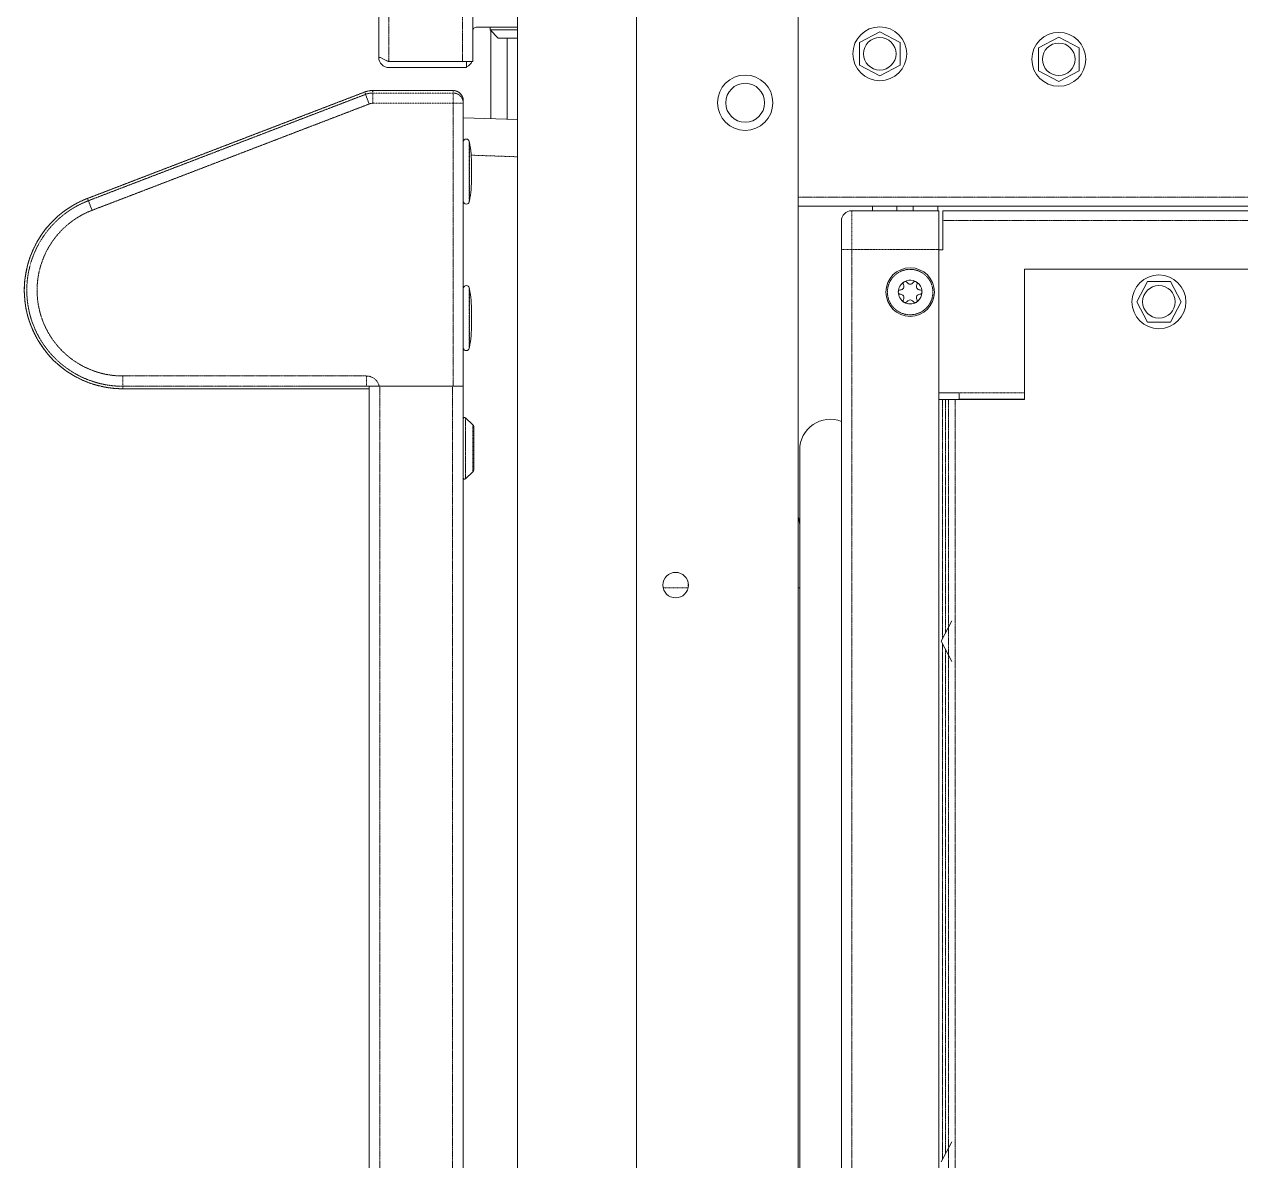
# Model space of a CAD drawing. Header units: millimetres. Extents: x 60499 to 556746, y 248297 to 497145.
# Drawn here: x 450210 to 458053, y 339594 to 346925 of the extents above; entities that cross this region are included whole.
import ezdxf

# ---------------------------------------------------------------- set-up
doc = ezdxf.new("R2010")
doc.units = ezdxf.units.MM
doc.linetypes.add('PHANTOM', pattern=[20, 10, -2, 2, -2, 2, -2])

msp = doc.modelspace()

# ---------------------------------------------------------------- linework, layer by layer
at = {"color": 7, "lineweight": 13, "ltscale": 0.03937}
for p, q in [((452495.4, 346711.4), (452495.4, 352299.6)), ((453101.7, 346685.4), (453101.7, 352326.4)), ((453389.3, 328610.2), (453389.3, 352215.1)), ((454157.7, 328610.2), (454157.7, 352215.1)), ((455199.1, 351207.3), (455199.1, 329796.5)), ((452407.1, 346488.6), (450617.7, 345801.7)), ((450617.7, 345801.7), (452407.1, 346488.6)), ((453040.7, 346415.2), (453040.7, 344589.6)), ((453040.7, 344591.2), (453040.7, 346299.4)), ((459602.8, 345751), (455199.1, 345751)), ((459497.8, 345722.3), (456131.8, 345722.3)), ((455478.6, 328630.4), (455478.6, 345472.2)), ((456106.6, 345472.2), (456106.6, 329766.5)), ((456659.6, 345344.5), (456659.6, 344504.7)), ((456659.6, 345344.5), (472076.8, 345344.5)), ((452433.5, 344573.6), (450845.3, 344573.6)), ((452433.5, 344589.6), (452433.5, 328043.9)), ((453040.7, 344591.2), (453040.7, 328211.8)), ((455209.9, 343444.4), (455209.9, 344179.3)), ((455209.9, 334254.6), (455209.9, 343444.4))]:
    msp.add_line(p, q, dxfattribs=at)
at = {"color": 7, "linetype": 'PHANTOM', "lineweight": 13, "ltscale": 0.03937}
for p, q in [((452560.9, 352326.4), (452560.9, 346684.5)), ((453036.2, 346684.5), (453036.2, 352326.4)), ((452407.1, 346488.6), (450617.7, 345801.7)), ((450623.4, 345786.8), (452410.1, 346472.6)), ((450647.2, 345724.8), (452433.9, 346410.7)), ((452974.4, 346415.2), (452974.4, 344591.2)), ((459602.8, 345810.3), (455199.1, 345810.3)), ((459497.8, 345659.6), (456131.8, 345659.6)), ((455544.8, 328630.4), (455544.8, 345472.2)), ((452416.7, 344656), (450845.3, 344656)), ((452015.6, 344589.6), (450845.3, 344589.6)), ((450845.3, 344573.6), (452433.5, 344573.6)), ((452502.4, 344591.2), (452502.4, 328043.9)), ((452971.9, 344591.2), (452971.9, 328211.8)), ((456131.1, 342961.6), (456131.1, 344504.7)), ((456149.5, 342996.6), (456149.5, 344504.7)), ((456169.4, 344504.7), (456169.4, 330016.1)), ((456211.3, 344504.7), (456211.3, 330016.1)), ((456131.1, 339602.3), (456131.1, 342928.1)), ((456149.5, 339637.3), (456149.5, 342893.1))]:
    msp.add_line(p, q, dxfattribs=at)
at = {"color": 7, "lineweight": 13, "ltscale": 0.007785}
msp.add_line((453389.3, 346907.1), (453127.8, 346907.1), dxfattribs=at)
at = {"color": 7, "lineweight": 13, "ltscale": 0.000549977}
msp.add_line((453213, 346907.1), (453213, 346888.6), dxfattribs=at)
at = {"color": 7, "lineweight": 13, "ltscale": 0.005247}
msp.add_line((453389.3, 346888.6), (453213, 346888.6), dxfattribs=at)
at = {"color": 7, "lineweight": 13, "ltscale": 0.002227}
msp.add_line((453265.9, 346835.7), (453213, 346888.6), dxfattribs=at)
at = {"color": 7, "lineweight": 13, "ltscale": 0.016875}
msp.add_line((453218.6, 346316.1), (453218.6, 346883), dxfattribs=at)
at = {"color": 7, "lineweight": 13, "ltscale": 0.003672}
msp.add_line((453389.3, 346835.7), (453265.9, 346835.7), dxfattribs=at)
at = {"color": 7, "lineweight": 13, "ltscale": 0.015577}
msp.add_line((453323.6, 346312.4), (453323.6, 346835.7), dxfattribs=at)
msp.add_line((453323.6, 346312.4), (453323.6, 346835.7), dxfattribs=at)
at = {"color": 7, "lineweight": 13, "ltscale": 0.004405}
for p, q in [((455726.2, 346877.2), (455595.2, 346808.4)), ((455857.2, 346808.4), (455726.2, 346877.2)), ((456880.4, 346841.9), (456749.4, 346773.1)), ((457011.4, 346773.1), (456880.4, 346841.9)), ((455595.2, 346808.4), (455595.2, 346660.4)), ((455857.2, 346660.4), (455857.2, 346808.4)), ((456749.4, 346773.1), (456749.4, 346625.1)), ((457011.4, 346625.1), (457011.4, 346773.1)), ((455595.2, 346660.4), (455726.2, 346591.6)), ((455726.2, 346591.6), (455857.2, 346660.4)), ((456749.4, 346625.1), (456880.4, 346556.4)), ((456880.4, 346556.4), (457011.4, 346625.1)), ((457451.9, 345265.4), (457383.1, 345134.4)), ((457599.9, 345265.4), (457451.9, 345265.4)), ((457668.7, 345134.4), (457599.9, 345265.4)), ((457383.1, 345134.4), (457451.9, 345003.4)), ((457599.9, 345003.4), (457668.7, 345134.4)), ((457451.9, 345003.4), (457599.9, 345003.4)), ((456191.1, 343075.9), (456122.3, 342944.8)), ((456122.3, 342944.8), (456191.1, 342813.8)), ((456191.1, 339716.6), (456122.3, 339585.6))]:
    msp.add_line(p, q, dxfattribs=at)
at = {"color": 7, "lineweight": 13, "ltscale": 0.000173734}
msp.add_line((452501.2, 346711.4), (452495.4, 346711.4), dxfattribs=at)
at = {"color": 7, "lineweight": 13, "ltscale": 0.00033329}
msp.add_line((452495.4, 346711.4), (452506.6, 346711.4), dxfattribs=at)
at = {"color": 7, "lineweight": 13, "ltscale": 0.01415}
msp.add_line((452560.9, 346684.5), (453036.2, 346684.5), dxfattribs=at)
at = {"color": 7, "lineweight": 13, "ltscale": 0.000774954}
msp.add_line((453062.3, 346684.5), (453036.2, 346684.5), dxfattribs=at)
at = {"color": 7, "lineweight": 13, "ltscale": 0.001175}
msp.add_line((453062.3, 346645.1), (453062.3, 346684.5), dxfattribs=at)
at = {"color": 7, "lineweight": 13, "ltscale": 0.0149}
msp.add_line((453062.3, 346645.1), (452561.7, 346645.1), dxfattribs=at)
at = {"color": 7, "lineweight": 13, "ltscale": 0.015453}
for p, q in [((452974.4, 346497.5), (452455.3, 346497.5)), ((452455.3, 346497.5), (452974.4, 346497.5))]:
    msp.add_line(p, q, dxfattribs=at)
at = {"color": 7, "linetype": 'PHANTOM', "lineweight": 13, "ltscale": 0.015453}
msp.add_line((452974.4, 346497.5), (452455.3, 346497.5), dxfattribs=at)
at = {"color": 7, "linetype": 'PHANTOM', "lineweight": 13, "ltscale": 0.000484621}
msp.add_line((452455.3, 346497.5), (452458.2, 346481.5), dxfattribs=at)
at = {"color": 7, "linetype": 'PHANTOM', "lineweight": 13, "ltscale": 0.000476507}
msp.add_line((452974.4, 346497.5), (452974.4, 346481.5), dxfattribs=at)
at = {"color": 7, "linetype": 'PHANTOM', "lineweight": 13, "ltscale": 0.000484632}
msp.add_line((452407.1, 346488.6), (452410.1, 346472.6), dxfattribs=at)
at = {"color": 7, "linetype": 'PHANTOM', "lineweight": 13, "ltscale": 0.001975}
for p, q in [((452410.1, 346472.6), (452433.9, 346410.7)), ((452458.2, 346481.5), (452458.2, 346415.2)), ((452974.4, 346415.2), (452974.4, 346481.5)), ((453040.7, 346415.2), (452974.4, 346415.2)), ((450623.4, 345786.8), (450647.2, 345724.8)), ((450845.3, 344589.6), (450845.3, 344656)), ((452416.7, 344589.6), (452416.7, 344656))]:
    msp.add_line(p, q, dxfattribs=at)
at = {"color": 7, "linetype": 'PHANTOM', "lineweight": 13, "ltscale": 0.015365}
for p, q in [((452458.2, 346481.5), (452974.4, 346481.5)), ((452458.2, 346415.2), (452974.4, 346415.2))]:
    msp.add_line(p, q, dxfattribs=at)
at = {"color": 7, "lineweight": 13, "ltscale": 0.000476507}
msp.add_line((453040.7, 346431.2), (453040.7, 346415.2), dxfattribs=at)
at = {"color": 7, "lineweight": 13, "ltscale": 0.0012}
msp.add_line((453040.7, 346413.6), (453040.7, 346373.3), dxfattribs=at)
at = {"color": 7, "lineweight": 13, "ltscale": 0.010383}
msp.add_line((453040.7, 346322.3), (453389.3, 346310.1), dxfattribs=at)
at = {"color": 7, "lineweight": 13, "ltscale": 0.00498}
for p, q in [((453040.7, 346164.9), (453040.7, 345997.6)), ((453040.7, 345220.1), (453040.7, 345052.8))]:
    msp.add_line(p, q, dxfattribs=at)
at = {"color": 7, "linetype": 'PHANTOM', "lineweight": 13, "ltscale": 0.005075}
for p, q in [((453079.4, 346168.5), (453079.4, 345998)), ((453079.4, 345223.7), (453079.4, 345053.2))]:
    msp.add_line(p, q, dxfattribs=at)
at = {"color": 7, "lineweight": 13, "ltscale": 0.000135151}
for p, q in [((453080.2, 346164.1), (453079.4, 346168.5)), ((453080.2, 345784.7), (453079.4, 345780.3)), ((453080.2, 345219.3), (453079.4, 345223.7))]:
    msp.add_line(p, q, dxfattribs=at)
at = {"color": 7, "linetype": 'PHANTOM', "lineweight": 13, "ltscale": 0.004959}
for p, q in [((453080.2, 346164.1), (453080.2, 345997.5)), ((453080.2, 345219.3), (453080.2, 345052.7))]:
    msp.add_line(p, q, dxfattribs=at)
at = {"color": 7, "linetype": 'PHANTOM', "lineweight": 13, "ltscale": 0.008871}
msp.add_line((453091.5, 346080.5), (453389.3, 346070.1), dxfattribs=at)
at = {"color": 7, "lineweight": 13, "ltscale": 0.00636}
for p, q in [((453040.7, 345997.6), (453040.7, 345783.9)), ((453040.7, 345052.8), (453040.7, 344839.1))]:
    msp.add_line(p, q, dxfattribs=at)
at = {"color": 7, "linetype": 'PHANTOM', "lineweight": 13, "ltscale": 0.006482}
for p, q in [((453079.4, 345998), (453079.4, 345780.3)), ((453079.4, 345053.2), (453079.4, 344835.5))]:
    msp.add_line(p, q, dxfattribs=at)
at = {"color": 7, "linetype": 'PHANTOM', "lineweight": 13, "ltscale": 0.006291}
for p, q in [((453080.2, 345997.5), (453080.2, 345786.1)), ((453080.2, 345052.7), (453080.2, 344841.3))]:
    msp.add_line(p, q, dxfattribs=at)
at = {"color": 7, "lineweight": 13, "ltscale": 9.85213e-06}
for p, q in [((453094.2, 346013.8), (453094.2, 346014.1)), ((453094.2, 345069), (453094.2, 345069.3))]:
    msp.add_line(p, q, dxfattribs=at)
at = {"color": 7, "lineweight": 13, "ltscale": 0.001038}
for p, q in [((453094.2, 345979.2), (453094.2, 346014.1)), ((453094.2, 345969.6), (453094.2, 345934.7)), ((453094.2, 345034.4), (453094.2, 345069.3)), ((453094.2, 345024.8), (453094.2, 344989.9))]:
    msp.add_line(p, q, dxfattribs=at)
at = {"color": 7, "lineweight": 13, "ltscale": 0.001316}
for p, q in [((453094.2, 346013.8), (453094.2, 345969.6)), ((453094.2, 345935), (453094.2, 345979.2)), ((453094.2, 345069), (453094.2, 345024.8)), ((453094.2, 344990.2), (453094.2, 345034.4))]:
    msp.add_line(p, q, dxfattribs=at)
at = {"color": 7, "lineweight": 13, "ltscale": 9.79206e-06}
for p, q in [((453094.2, 345935), (453094.2, 345934.7)), ((453094.2, 344990.2), (453094.2, 344989.9))]:
    msp.add_line(p, q, dxfattribs=at)
at = {"color": 7, "linetype": 'PHANTOM', "lineweight": 13, "ltscale": 0.000476541}
msp.add_line((450623.4, 345786.8), (450617.7, 345801.7), dxfattribs=at)
at = {"color": 7, "linetype": 'PHANTOM', "lineweight": 13, "ltscale": 4.19917e-05}
for p, q in [((453080.2, 345786.1), (453080.2, 345784.7)), ((453080.2, 344841.3), (453080.2, 344839.9))]:
    msp.add_line(p, q, dxfattribs=at)
at = {"color": 7, "lineweight": 13, "ltscale": 0.016725}
msp.add_line((455544.8, 345722.3), (456106.6, 345722.3), dxfattribs=at)
at = {"color": 7, "linetype": 'PHANTOM', "lineweight": 13, "ltscale": 0.007445}
msp.add_line((455544.8, 345722.3), (455544.8, 345472.2), dxfattribs=at)
at = {"color": 7, "lineweight": 13, "ltscale": 0.000854973}
for p, q in [((455678.3, 345751), (455678.3, 345722.3)), ((455837, 345751), (455837, 345722.3)), ((455940.8, 345751), (455940.8, 345722.2)), ((456099.5, 345751), (456099.5, 345722.2))]:
    msp.add_line(p, q, dxfattribs=at)
at = {"color": 7, "lineweight": 13, "ltscale": 0.007445}
msp.add_line((456106.6, 345722.3), (456106.6, 345472.2), dxfattribs=at)
at = {"color": 7, "lineweight": 13, "ltscale": 0.001865}
msp.add_line((456131.8, 345722.3), (456131.8, 345659.6), dxfattribs=at)
at = {"color": 7, "lineweight": 13, "ltscale": 0.005475}
msp.add_line((455478.6, 345656.1), (455478.6, 345472.2), dxfattribs=at)
at = {"color": 7, "lineweight": 13, "ltscale": 0.005635}
msp.add_line((456131.8, 345659.6), (456131.8, 345470.3), dxfattribs=at)
at = {"color": 7, "linetype": 'PHANTOM', "lineweight": 13, "ltscale": 0.00197}
msp.add_line((455544.8, 345472.2), (455478.6, 345472.2), dxfattribs=at)
at = {"color": 7, "linetype": 'PHANTOM', "lineweight": 13, "ltscale": 0.016725}
msp.add_line((455544.8, 345472.2), (456106.6, 345472.2), dxfattribs=at)
at = {"color": 7, "lineweight": 13, "ltscale": 0.000749963}
msp.add_line((456131.8, 345470.3), (456106.6, 345470.3), dxfattribs=at)
at = {"color": 7, "lineweight": 13, "ltscale": 0.000135092}
msp.add_line((453080.2, 344839.9), (453079.4, 344835.5), dxfattribs=at)
at = {"color": 7, "linetype": 'PHANTOM', "lineweight": 13, "ltscale": 0.000476537}
msp.add_line((450845.3, 344589.6), (450845.3, 344573.6), dxfattribs=at)
at = {"color": 7, "lineweight": 13, "ltscale": 0.011942}
msp.add_line((452416.7, 344589.6), (452015.6, 344589.6), dxfattribs=at)
at = {"color": 7, "lineweight": 13, "ltscale": 0.002424}
msp.add_line((452498.2, 344589.6), (452416.7, 344589.6), dxfattribs=at)
at = {"color": 7, "lineweight": 13, "ltscale": 0.013975}
msp.add_line((452971.9, 344591.2), (452502.4, 344591.2), dxfattribs=at)
at = {"color": 7, "lineweight": 13, "ltscale": 0.00205}
msp.add_line((452971.9, 344591.2), (453040.7, 344591.2), dxfattribs=at)
at = {"color": 7, "lineweight": 13, "ltscale": 0.003875}
msp.add_line((456236.8, 344546.5), (456106.6, 344546.5), dxfattribs=at)
at = {"color": 7, "linetype": 'PHANTOM', "lineweight": 13, "ltscale": 0.012585}
msp.add_line((456236.8, 344546.5), (456659.6, 344546.5), dxfattribs=at)
at = {"color": 7, "lineweight": 13, "ltscale": 0.00119}
msp.add_line((456236.8, 344506.5), (456236.8, 344546.5), dxfattribs=at)
at = {"color": 7, "lineweight": 13, "ltscale": 0.000728817}
msp.add_line((456106.6, 344504.7), (456131.1, 344504.7), dxfattribs=at)
at = {"color": 7, "lineweight": 13, "ltscale": 0.000547995}
msp.add_line((456131.1, 344504.7), (456149.5, 344504.7), dxfattribs=at)
at = {"color": 7, "lineweight": 13, "ltscale": 0.000591128}
msp.add_line((456169.4, 344504.7), (456149.5, 344504.7), dxfattribs=at)
at = {"color": 7, "lineweight": 13, "ltscale": 0.001248}
msp.add_line((456211.3, 344504.7), (456169.4, 344504.7), dxfattribs=at)
at = {"color": 7, "lineweight": 13, "ltscale": 0.013344}
msp.add_line((456211.3, 344504.7), (456659.6, 344504.7), dxfattribs=at)
at = {"color": 7, "lineweight": 13, "ltscale": 0.012585}
msp.add_line((456236.8, 344506.5), (456659.6, 344506.5), dxfattribs=at)
at = {"color": 7, "lineweight": 13, "ltscale": 0.011346}
msp.add_line((453040.7, 344380.3), (453040.7, 343999.2), dxfattribs=at)
at = {"color": 7, "linetype": 'PHANTOM', "lineweight": 13, "ltscale": 0.01171}
msp.add_line((453054.9, 344386.5), (453054.9, 343993.1), dxfattribs=at)
at = {"color": 7, "lineweight": 13, "ltscale": 0.001948}
for p, q in [((453054.9, 344386.5), (453102.6, 344341.7)), ((453054.9, 343993.1), (453102.6, 344037.8))]:
    msp.add_line(p, q, dxfattribs=at)
at = {"color": 7, "linetype": 'PHANTOM', "lineweight": 13, "ltscale": 0.009046}
msp.add_line((453102.6, 344037.8), (453102.6, 344341.7), dxfattribs=at)
at = {"color": 7, "lineweight": 13, "ltscale": 0.008317}
msp.add_line((453107.9, 344050.1), (453107.9, 344329.5), dxfattribs=at)
at = {"color": 7, "linetype": 'PHANTOM', "lineweight": 13, "ltscale": 0.004783}
msp.add_line((454490.1, 343288.9), (454329.4, 343288.9), dxfattribs=at)
at = {"color": 7, "linetype": 'PHANTOM', "lineweight": 13, "ltscale": 0.00105}
msp.add_line((454490.1, 343324.8), (454490.1, 343289.6), dxfattribs=at)
at = {"color": 7, "linetype": 'PHANTOM', "lineweight": 13, "ltscale": 0.000319594}
msp.add_line((455209.8, 343288.9), (455199.1, 343288.9), dxfattribs=at)
at = {"color": 7, "lineweight": 13, "ltscale": 0.03937}
for points in [[(452560.9, 346684.5), (452533.9, 346696.2), (452521.7, 346702.2), (452506.6, 346711.4)], [(453101.7, 346685.4), (453101.7, 346685.3), (453101.2, 346685.3), (453094.1, 346685.1), (453036.2, 346684.5)]]:
    msp.add_lwpolyline(points, dxfattribs=at)
for centre, radius in [((455726.2, 346734.4), 173.8), ((455726.2, 346734.4), 105), ((456880.4, 346699.1), 173.8), ((456880.4, 346699.1), 105), ((454858.1, 346418.6), 178.5), ((454858.1, 346418.6), 125.6), ((455921.9, 345197.4), 156.6), ((457525.9, 345134.4), 173.8), ((457525.9, 345134.4), 105), ((454409.7, 343307.1), 82.3)]:
    msp.add_circle(centre, radius, dxfattribs=at)
at = {"color": 7, "linetype": 'PHANTOM', "lineweight": 13, "ltscale": 0.03937}
msp.add_circle((455921.9, 345197.4), 146.6, dxfattribs=at)
at = {"color": 7, "lineweight": 13, "ltscale": 0.03937}
for centre, radius, start, end in [((453127.8, 346881), 26, 90, 180.00001), ((452561.7, 346711.4), 66.3, 179.99999, 270), ((452561.7, 346711.4), 26.9, 225.79714, 268.13641), ((453036.2, 346710.6), 65.5, 293.4177, 337.17815), ((452455.3, 346363.2), 134.4, 89.99997, 111.00003), ((452455.3, 346363.2), 134.4, 89.99997, 111.00003), ((452974.4, 346431.2), 66.3, 360, 90), ((452974.4, 346431.2), 66.3, 360, 90), ((453060.2, 346164.9), 19.5, 90, 179.99999), ((453060.2, 346164.9), 19.5, 10.80777, 90), ((452282.5, 346014.1), 811.7, 0, 10.64656), ((452282.5, 345934.7), 811.7, 349.35344, 360), ((450845.3, 345208.8), 635.1, 111, 270), ((453060.2, 345783.9), 19.5, 180.00001, 270), ((453060.2, 345783.9), 19.5, 270, 349.19223), ((455544.8, 345656.1), 66.2, 90, 180.00001), ((455921.9, 345197.4), 76.5, 120, 300), ((455858.7, 345233.8), 22.4, 271.05819, 28.94181), ((455890.6, 345251.5), 14.1, 31.0582, 208.9418), ((455921.9, 345197.4), 76.5, 300, 120), ((455921.9, 345270.3), 22.4, 211.05819, 328.9418), ((455953.1, 345251.5), 14.1, 331.05819, 148.94181), ((455985, 345233.8), 22.4, 151.0582, 268.94181), ((453060.2, 345220.1), 19.5, 90, 179.99999), ((453060.2, 345220.1), 19.5, 10.80777, 90), ((452282.5, 345069.3), 811.7, 0, 10.64656), ((455859.4, 345197.4), 14.1, 91.05819, 268.94181), ((455858.7, 345160.9), 22.4, 331.05819, 88.94181), ((455985, 345160.9), 22.4, 91.05819, 208.9418), ((455984.3, 345197.4), 14.1, 271.05819, 88.94181), ((455890.6, 345143.3), 14.1, 151.0582, 328.9418), ((455921.9, 345124.5), 22.4, 31.0582, 148.94181), ((455953.1, 345143.3), 14.1, 211.05819, 28.94181), ((452282.5, 344989.9), 811.7, 349.35344, 360), ((453060.2, 344839.1), 19.5, 180.00001, 270), ((453060.2, 344839.1), 19.5, 270, 349.19223), ((453049.1, 344380.3), 8.4, 46.84761, 180.00001), ((453091.1, 344329.5), 16.8, 359.99999, 46.8476), ((455407.2, 344179.3), 197.4, 68.79555, 180.00001), ((453049.1, 343999.2), 8.4, 179.99999, 313.15239), ((453091.1, 344050.1), 16.8, 313.1524, 0.00001), ((455053.8, 343689.6), 156.2, 2.25069, 21.50524)]:
    msp.add_arc(centre, radius, start, end, dxfattribs=at)
at = {"color": 7, "linetype": 'PHANTOM', "lineweight": 13, "ltscale": 0.03937}
for centre, radius, start, end in [((452455.3, 346363.2), 134.4, 90.00161, 110.99839), ((452458.2, 346347.2), 134.4, 90.00159, 110.9984), ((452458.2, 346347.2), 68, 90.00002, 110.99999), ((450845.3, 345208.8), 635.1, 111, 270), ((450845.3, 345208.8), 619.1, 111, 270), ((450845.3, 345208.8), 552.8, 111, 270), ((452416.7, 344572.8), 83.1, 12.76183, 89.99646)]:
    msp.add_arc(centre, radius, start, end, dxfattribs=at)
for centre in [(452974.4, 346431.2), (452974.4, 346415.2)]:
    msp.add_ellipse(centre, major_axis=(66.3, 0), ratio=0.999848, start_param=0, end_param=1.570796, dxfattribs=at)

doc.saveas('drawing.dxf')
